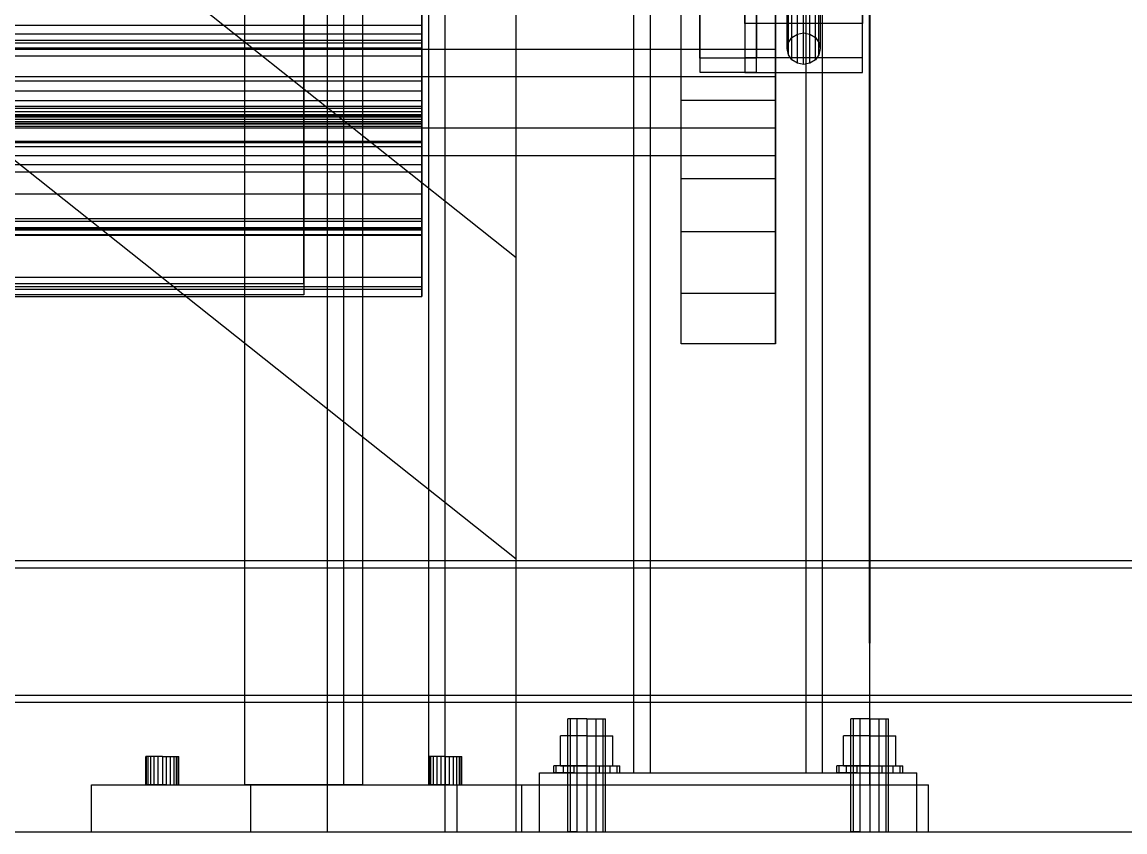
# Model space of a CAD drawing. Header units: millimetres. Extents: x -1970 to 59977, y -65068 to 6837.
# Drawn here: x 130.5 to 598.3, y -36000 to -35656.7 of the extents above; entities that cross this region are included whole.
import ezdxf

# ---------------------------------------------------------------- set-up
doc = ezdxf.new("R2010")
doc.units = ezdxf.units.MM
for name, color, linetype, lineweight in [('COTAS_O', 1, 'Continuous', 0), ('frontal_briquetadora', 7, 'Continuous', 0), ('frontal_C01', 7, 'Continuous', 0), ('frontal_C02', 7, 'Continuous', 0), ('frontal_C05', 7, 'Continuous', 0), ('frontal_dos-mix', 7, 'Continuous', 0), ('frontal_secador', 7, 'Continuous', 0)]:
    doc.layers.add(name, color=color, linetype=linetype, lineweight=lineweight)
doc.dimstyles.new('R19_100', dxfattribs={"dimtxt": 250, "dimasz": 150, "dimexe": 150, "dimexo": 80, "dimgap": 100, "dimtad": 1, "dimtih": 1, "dimtoh": 1, "dimdsep": 46, "dimcen": 0.09, "dimadec": 0, "dimazin": 0, "dimtfac": 1, "dimtdec": 4, "dimtofl": 0, "dimtmove": 0, "dimatfit": 3, "dimfxl": 1, "dimtolj": 1, "dimtzin": 0, "dimarcsym": 0})

# ---------------------------------------------------------------- blocks, each defined once
blk = doc.blocks.new('*D45')
at = {"layer": 'COTAS_O', "color": 0, "lineweight": -2, "transparency": 16777216}
for p, q in [((-1480, -35920), (-1480, -35150)), ((490, -35920), (490, -35150)), ((-1330, -35300), (340, -35300))]:
    blk.add_line(p, q, dxfattribs=at)
at = {"layer": 'COTAS_O', "color": 0, "transparency": 16777216}
for points in [[(-1330, -35275), (-1330, -35325), (-1480, -35300)], [(340, -35275), (340, -35325), (490, -35300)]]:
    blk.add_solid(points, dxfattribs=at)
at = {"layer": 'Defpoints', "color": 0, "transparency": 16777216}
for p in [(490, -35300), (-1480, -36000), (490, -36000)]:
    blk.add_point(p, dxfattribs=at)
blk = doc.blocks.new('*D47')
at = {"layer": 'COTAS_O', "color": 0, "lineweight": -2, "transparency": 16777216}
for p, q in [((-1400, -35920), (-1400, -35150)), ((1400, -35920), (1400, -35150)), ((-1250, -35300), (1250, -35300))]:
    blk.add_line(p, q, dxfattribs=at)
at = {"layer": 'COTAS_O', "color": 0, "transparency": 16777216}
for points in [[(-1250, -35275), (-1250, -35325), (-1400, -35300)], [(1250, -35275), (1250, -35325), (1400, -35300)]]:
    blk.add_solid(points, dxfattribs=at)
at = {"layer": 'Defpoints', "color": 0, "transparency": 16777216}
for p in [(1400, -35300), (-1400, -36000), (1400, -36000)]:
    blk.add_point(p, dxfattribs=at)

msp = doc.modelspace()

# ---------------------------------------------------------------- linework, layer by layer
at = {"layer": 'frontal_briquetadora'}
for p, q in [((490, -35980), (490, -34940)), ((-674.804, -34950), (340, -35756.525)), ((340, -35980), (340, -34950)), ((490, -35980), (490, -34950)), ((-720.639, -35041.307), (340, -35884.261)), ((340, -35884.261), (340, -35756.525)), ((315, -36000), (315, -35980)), ((315, -35980), (515, -35980)), ((340, -35980), (490, -35980)), ((515, -36000), (515, -35980)), ((315, -36000), (515, -36000))]:
    msp.add_line(p, q, dxfattribs=at)
at = {"layer": 'frontal_C01'}
for p, q in [((390, -35975), (390, -34032.596)), ((397, -35975), (397, -34032.596)), ((463, -35975), (463, -34032.596)), ((470, -35975), (470, -34032.596)), ((390, -35975), (390, -34793.537)), ((397, -35975), (397, -34793.537)), ((463, -35975), (463, -34793.537)), ((470, -35975), (470, -34793.537)), ((390, -35975), (390, -35554.479)), ((397, -35975), (397, -35554.479)), ((463, -35975), (463, -35554.479)), ((470, -35975), (470, -35554.479)), ((410, -35745.484), (410, -35564.015)), ((450, -35564.015), (450, -35745.484)), ((410, -35793.112), (410, -35611.642)), ((450, -35793.112), (450, -35611.642)), ((410, -35793.112), (410, -35745.484)), ((410, -35745.484), (450, -35745.484)), ((450, -35745.484), (450, -35793.112)), ((450, -35793.112), (410, -35793.112)), ((363.072, -35952), (362, -35952)), ((362, -36000), (362, -35952)), ((366, -35952), (363.072, -35952)), ((363.072, -36000), (363.072, -35952)), ((370, -35952), (366, -35952)), ((366, -36000), (366, -35952)), ((370, -35952), (374, -35952)), ((370, -35952), (370, -36000)), ((374, -35952), (376.928, -35952)), ((374, -36000), (374, -35952)), ((376.928, -35952), (378, -35952)), ((376.928, -36000), (376.928, -35952)), ((378, -36000), (378, -35952)), ((483.072, -35952), (482, -35952)), ((482, -36000), (482, -35952)), ((486, -35952), (483.072, -35952)), ((483.072, -36000), (483.072, -35952)), ((490, -35952), (486, -35952)), ((486, -36000), (486, -35952)), ((490, -35952), (494, -35952)), ((490, -35952), (490, -36000)), ((494, -35952), (496.928, -35952)), ((494, -36000), (494, -35952)), ((496.928, -35952), (498, -35952)), ((496.928, -36000), (496.928, -35952)), ((498, -36000), (498, -35952)), ((370, -35959.2), (358.915, -35959.2)), ((358.915, -35972), (358.915, -35959.2)), ((370, -35959.2), (381.085, -35959.2)), ((370, -35959.2), (370, -35972)), ((381.085, -35972), (381.085, -35959.2)), ((490, -35959.2), (478.915, -35959.2)), ((478.915, -35972), (478.915, -35959.2)), ((490, -35959.2), (501.085, -35959.2)), ((490, -35959.2), (490, -35972)), ((501.085, -35972), (501.085, -35959.2)), ((350, -35975), (510, -35975)), ((350, -36000), (350, -35975)), ((357.066, -35972), (356, -35972)), ((356, -35975), (356, -35972)), ((357.066, -35975), (356, -35975)), ((360.101, -35972), (357.066, -35972)), ((357.066, -35975), (357.066, -35972)), ((360.101, -35975), (357.066, -35975)), ((358.915, -35972), (370, -35972)), ((364.642, -35972), (360.101, -35972)), ((360.101, -35975), (360.101, -35972)), ((364.642, -35975), (360.101, -35975)), ((370, -35972), (364.642, -35972)), ((364.642, -35975), (364.642, -35972)), ((364.642, -35975), (370, -35975)), ((370, -35972), (375.358, -35972)), ((370, -35972), (370, -35975)), ((370, -35972), (381.085, -35972)), ((370, -35975), (375.358, -35975)), ((375.358, -35972), (379.899, -35972)), ((375.358, -35975), (375.358, -35972)), ((375.358, -35975), (379.899, -35975)), ((379.899, -35972), (382.934, -35972)), ((379.899, -35975), (379.899, -35972)), ((379.899, -35975), (382.934, -35975)), ((382.934, -35972), (384, -35972)), ((382.934, -35975), (382.934, -35972)), ((382.934, -35975), (384, -35975)), ((384, -35975), (384, -35972)), ((390, -35975), (397, -35975)), ((397, -35975), (463, -35975)), ((463, -35975), (470, -35975)), ((477.066, -35972), (476, -35972)), ((476, -35975), (476, -35972)), ((477.066, -35975), (476, -35975)), ((480.101, -35972), (477.066, -35972)), ((477.066, -35975), (477.066, -35972)), ((480.101, -35975), (477.066, -35975)), ((478.915, -35972), (490, -35972)), ((484.642, -35972), (480.101, -35972)), ((480.101, -35975), (480.101, -35972)), ((484.642, -35975), (480.101, -35975)), ((490, -35972), (484.642, -35972)), ((484.642, -35975), (484.642, -35972)), ((484.642, -35975), (490, -35975)), ((490, -35972), (495.358, -35972)), ((490, -35972), (490, -35975)), ((490, -35972), (501.085, -35972)), ((490, -35975), (495.358, -35975)), ((495.358, -35972), (499.899, -35972)), ((495.358, -35975), (495.358, -35972)), ((495.358, -35975), (499.899, -35975)), ((499.899, -35972), (502.934, -35972)), ((499.899, -35975), (499.899, -35972)), ((499.899, -35975), (502.934, -35975)), ((502.934, -35972), (504, -35972)), ((502.934, -35975), (502.934, -35972)), ((502.934, -35975), (504, -35975)), ((504, -35975), (504, -35972)), ((510, -36000), (510, -35975)), ((350, -36000), (510, -36000)), ((363.072, -36000), (362, -36000)), ((366, -36000), (363.072, -36000)), ((366, -36000), (370, -36000)), ((370, -36000), (374, -36000)), ((374, -36000), (376.928, -36000)), ((376.928, -36000), (378, -36000)), ((483.072, -36000), (482, -36000)), ((486, -36000), (483.072, -36000)), ((486, -36000), (490, -36000)), ((490, -36000), (494, -36000)), ((494, -36000), (496.928, -36000)), ((496.928, -36000), (498, -36000))]:
    msp.add_line(p, q, dxfattribs=at)
at = {"layer": 'frontal_C02'}
for p, q in [((250, -35767.535), (250, -32976.99)), ((250, -32981.769), (250, -35772.314)), ((390, -35975), (390, -33576.746)), ((397, -35975), (397, -33576.746)), ((463, -35975), (463, -33576.746)), ((470, -35975), (470, -33576.746)), ((390, -35975), (390, -34072.136)), ((397, -35975), (397, -34072.136)), ((463, -35975), (463, -34072.136)), ((470, -35975), (470, -34072.136)), ((390, -35975), (390, -34861.253)), ((397, -35975), (397, -34861.253)), ((463, -35975), (463, -34861.253)), ((470, -35975), (470, -34861.253)), ((410, -35689.941), (410, -35515.692)), ((450, -35689.941), (450, -35515.692)), ((437, -35657.312), (437, -35584.245)), ((487, -35584.245), (487, -35657.312)), ((410, -35722.94), (410, -35590.77)), ((450, -35590.77), (450, -35722.94)), ((457.05, -35663.205), (457.05, -35595.984)), ((459.321, -35661.754), (459.321, -35594.533)), ((462, -35661.244), (462, -35594.023)), ((464.679, -35661.754), (464.679, -35594.533)), ((466.95, -35663.205), (466.95, -35595.984)), ((437, -35598.59), (437, -35671.657)), ((455, -35667.939), (455, -35600.718)), ((455.533, -35665.377), (455.533, -35598.156)), ((468.467, -35665.377), (468.467, -35598.156)), ((469, -35600.718), (469, -35667.939)), ((487, -35671.657), (487, -35598.59)), ((455.533, -35670.5), (455.533, -35603.279)), ((457.05, -35672.672), (457.05, -35605.451)), ((466.95, -35672.672), (466.95, -35605.451)), ((468.467, -35670.5), (468.467, -35603.279)), ((459.321, -35674.123), (459.321, -35606.902)), ((462, -35674.633), (462, -35607.412)), ((464.679, -35674.123), (464.679, -35606.902)), ((390, -35975), (390, -35610.837)), ((397, -35975), (397, -35610.837)), ((463, -35975), (463, -35610.837)), ((470, -35975), (470, -35610.837)), ((437, -35625.421), (437, -35678.029)), ((487, -35678.029), (487, -35625.421)), ((300, -35636.348), (300, -35661.85)), ((418, -35672.017), (418, -35635.181)), ((442, -35635.181), (442, -35672.017)), ((410, -35771.703), (410, -35639.533)), ((418, -35641.026), (418, -35677.862)), ((442, -35677.862), (442, -35641.026)), ((450, -35771.703), (450, -35639.533)), ((300, -35667.753), (300, -35643.579)), ((410, -35689.941), (410, -35651.688)), ((450, -35651.688), (450, -35689.941)), ((437, -35654.121), (437, -35678.029)), ((487, -35657.312), (437, -35657.312)), ((437, -35657.312), (437, -35671.657)), ((487, -35678.029), (487, -35654.121)), ((487, -35671.657), (487, -35657.312)), ((300, -35658.193), (-300, -35658.193)), ((300, -35661.85), (-300, -35661.85)), ((300, -35692.297), (300, -35658.193)), ((300, -35665.506), (300, -35658.193)), ((300, -35661.85), (300, -35681.773)), ((457.05, -35663.205), (459.321, -35661.754)), ((459.321, -35661.754), (462, -35661.244)), ((462, -35661.244), (464.679, -35661.754)), ((464.679, -35661.754), (466.95, -35663.205)), ((-300, -35664.343), (300, -35664.343)), ((-300, -35665.506), (300, -35665.506)), ((300, -35664.343), (300, -35700.907)), ((300, -35664.343), (300, -35671.164)), ((300, -35665.506), (300, -35699.61)), ((455, -35667.939), (455.533, -35665.377)), ((455.533, -35665.377), (457.05, -35663.205)), ((466.95, -35663.205), (468.467, -35665.377)), ((468.467, -35665.377), (469, -35667.939)), ((-450, -35668.138), (450, -35668.138)), ((300, -35667.753), (-300, -35667.753)), ((300, -35671.164), (-300, -35671.164)), ((300, -35685.947), (300, -35667.753)), ((300, -35707.728), (300, -35671.164)), ((450, -35668.138), (450, -35679.829)), ((450, -35668.138), (450, -35701.61)), ((455.533, -35670.5), (455, -35667.939)), ((457.05, -35672.672), (455.533, -35670.5)), ((468.467, -35670.5), (466.95, -35672.672)), ((469, -35667.939), (468.467, -35670.5)), ((442, -35672.017), (418, -35672.017)), ((418, -35672.017), (418, -35677.862)), ((437, -35671.657), (487, -35671.657)), ((442, -35677.862), (442, -35672.017)), ((459.321, -35674.123), (457.05, -35672.672)), ((462, -35674.633), (459.321, -35674.123)), ((464.679, -35674.123), (462, -35674.633)), ((466.95, -35672.672), (464.679, -35674.123)), ((450, -35679.829), (-450, -35679.829)), ((418, -35677.862), (442, -35677.862)), ((437, -35678.029), (487, -35678.029)), ((450, -35713.3), (450, -35679.829)), ((300, -35681.773), (-300, -35681.773)), ((300, -35681.773), (300, -35694.76)), ((300, -35685.947), (-300, -35685.947)), ((300, -35690.131), (-300, -35690.131)), ((300, -35696.921), (300, -35685.947)), ((300, -35707.104), (300, -35690.131)), ((300, -35690.131), (300, -35701.532)), ((450, -35689.941), (410, -35689.941)), ((-300, -35692.297), (300, -35692.297)), ((300, -35693.299), (-300, -35693.299)), ((300, -35694.76), (-300, -35694.76)), ((300, -35692.297), (300, -35699.61)), ((300, -35741.116), (300, -35693.299)), ((300, -35696.222), (300, -35693.299)), ((300, -35694.76), (300, -35699.927)), ((-300, -35695.796), (300, -35695.796)), ((-300, -35696.222), (300, -35696.222)), ((300, -35696.921), (-300, -35696.921)), ((300, -35698.047), (-300, -35698.047)), ((-300, -35698.869), (300, -35698.869)), ((300, -35695.796), (300, -35744.513)), ((300, -35695.796), (300, -35698.047)), ((300, -35696.222), (300, -35744.039)), ((300, -35699.927), (300, -35696.921)), ((300, -35746.764), (300, -35698.047)), ((300, -35698.869), (300, -35717.189)), ((300, -35709.504), (300, -35698.869)), ((450, -35701.61), (-450, -35701.61)), ((300, -35699.61), (-300, -35699.61)), ((300, -35699.927), (-300, -35699.927)), ((300, -35700.907), (-300, -35700.907)), ((-300, -35701.532), (300, -35701.532)), ((300, -35707.728), (300, -35700.907)), ((300, -35701.532), (300, -35720.262)), ((450, -35713.3), (450, -35701.61)), ((-300, -35707.104), (300, -35707.104)), ((-300, -35707.728), (300, -35707.728)), ((300, -35720.262), (300, -35707.104)), ((-450, -35713.3), (450, -35713.3)), ((300, -35709.504), (-300, -35709.504)), ((300, -35729.462), (300, -35709.504)), ((300, -35717.189), (-300, -35717.189)), ((300, -35717.189), (300, -35729.462)), ((300, -35720.262), (-300, -35720.262)), ((410, -35771.703), (410, -35722.94)), ((410, -35722.94), (450, -35722.94)), ((450, -35722.94), (450, -35771.703)), ((-300, -35729.462), (300, -35729.462)), ((300, -35740.128), (-300, -35740.128)), ((-300, -35741.116), (300, -35741.116)), ((300, -35764.807), (300, -35740.128)), ((300, -35740.128), (300, -35744.685)), ((300, -35741.116), (300, -35744.039)), ((-300, -35743.71), (300, -35743.71)), ((300, -35744.039), (-300, -35744.039)), ((300, -35744.513), (-300, -35744.513)), ((-300, -35744.685), (300, -35744.685)), ((300, -35743.71), (300, -35768.941)), ((300, -35747.219), (300, -35743.71)), ((300, -35746.764), (300, -35744.513)), ((300, -35744.685), (300, -35770.065)), ((-300, -35746.764), (300, -35746.764)), ((300, -35747.219), (-300, -35747.219)), ((300, -35772.99), (300, -35747.219)), ((-300, -35764.807), (300, -35764.807)), ((300, -35770.065), (300, -35764.807)), ((300, -35768.941), (-300, -35768.941)), ((-250, -35767.535), (250, -35767.535)), ((250, -35767.535), (250, -35772.314)), ((300, -35768.941), (300, -35772.99)), ((300, -35770.065), (-300, -35770.065)), ((-300, -35772.99), (300, -35772.99)), ((250, -35772.314), (-250, -35772.314)), ((450, -35771.703), (410, -35771.703)), ((363.072, -35952), (362, -35952)), ((362, -36000), (362, -35952)), ((366, -35952), (363.072, -35952)), ((363.072, -36000), (363.072, -35952)), ((370, -35952), (366, -35952)), ((366, -36000), (366, -35952)), ((370, -35952), (374, -35952)), ((370, -35952), (370, -36000)), ((374, -35952), (376.928, -35952)), ((374, -36000), (374, -35952)), ((376.928, -35952), (378, -35952)), ((376.928, -36000), (376.928, -35952)), ((378, -36000), (378, -35952)), ((483.072, -35952), (482, -35952)), ((482, -36000), (482, -35952)), ((486, -35952), (483.072, -35952)), ((483.072, -36000), (483.072, -35952)), ((490, -35952), (486, -35952)), ((486, -36000), (486, -35952)), ((490, -35952), (494, -35952)), ((490, -35952), (490, -36000)), ((494, -35952), (496.928, -35952)), ((494, -36000), (494, -35952)), ((496.928, -35952), (498, -35952)), ((496.928, -36000), (496.928, -35952)), ((498, -36000), (498, -35952)), ((370, -35959.2), (358.915, -35959.2)), ((358.915, -35972), (358.915, -35959.2)), ((370, -35959.2), (381.085, -35959.2)), ((370, -35959.2), (370, -35972)), ((381.085, -35972), (381.085, -35959.2)), ((490, -35959.2), (478.915, -35959.2)), ((478.915, -35972), (478.915, -35959.2)), ((490, -35959.2), (501.085, -35959.2)), ((490, -35959.2), (490, -35972)), ((501.085, -35972), (501.085, -35959.2)), ((350, -35975), (510, -35975)), ((350, -36000), (350, -35975)), ((357.066, -35972), (356, -35972)), ((356, -35975), (356, -35972)), ((357.066, -35975), (356, -35975)), ((360.101, -35972), (357.066, -35972)), ((357.066, -35975), (357.066, -35972)), ((360.101, -35975), (357.066, -35975)), ((358.915, -35972), (370, -35972)), ((364.642, -35972), (360.101, -35972)), ((360.101, -35975), (360.101, -35972)), ((364.642, -35975), (360.101, -35975)), ((370, -35972), (364.642, -35972)), ((364.642, -35975), (364.642, -35972)), ((364.642, -35975), (370, -35975)), ((370, -35972), (375.358, -35972)), ((370, -35972), (370, -35975)), ((370, -35972), (381.085, -35972)), ((370, -35975), (375.358, -35975)), ((375.358, -35972), (379.899, -35972)), ((375.358, -35975), (375.358, -35972)), ((375.358, -35975), (379.899, -35975)), ((379.899, -35972), (382.934, -35972)), ((379.899, -35975), (379.899, -35972)), ((379.899, -35975), (382.934, -35975)), ((382.934, -35972), (384, -35972)), ((382.934, -35975), (382.934, -35972)), ((382.934, -35975), (384, -35975)), ((384, -35975), (384, -35972)), ((390, -35975), (397, -35975)), ((397, -35975), (463, -35975)), ((463, -35975), (470, -35975)), ((477.066, -35972), (476, -35972)), ((476, -35975), (476, -35972)), ((477.066, -35975), (476, -35975)), ((480.101, -35972), (477.066, -35972)), ((477.066, -35975), (477.066, -35972)), ((480.101, -35975), (477.066, -35975)), ((478.915, -35972), (490, -35972)), ((484.642, -35972), (480.101, -35972)), ((480.101, -35975), (480.101, -35972)), ((484.642, -35975), (480.101, -35975)), ((490, -35972), (484.642, -35972)), ((484.642, -35975), (484.642, -35972)), ((484.642, -35975), (490, -35975)), ((490, -35972), (495.358, -35972)), ((490, -35972), (490, -35975)), ((490, -35972), (501.085, -35972)), ((490, -35975), (495.358, -35975)), ((495.358, -35972), (499.899, -35972)), ((495.358, -35975), (495.358, -35972)), ((495.358, -35975), (499.899, -35975)), ((499.899, -35972), (502.934, -35972)), ((499.899, -35975), (499.899, -35972)), ((499.899, -35975), (502.934, -35975)), ((502.934, -35972), (504, -35972)), ((502.934, -35975), (502.934, -35972)), ((502.934, -35975), (504, -35975)), ((504, -35975), (504, -35972)), ((510, -36000), (510, -35975)), ((350, -36000), (510, -36000)), ((363.072, -36000), (362, -36000)), ((366, -36000), (363.072, -36000)), ((366, -36000), (370, -36000)), ((370, -36000), (374, -36000)), ((374, -36000), (376.928, -36000)), ((376.928, -36000), (378, -36000)), ((483.072, -36000), (482, -36000)), ((486, -36000), (483.072, -36000)), ((486, -36000), (490, -36000)), ((490, -36000), (494, -36000)), ((494, -36000), (496.928, -36000)), ((496.928, -36000), (498, -36000))]:
    msp.add_line(p, q, dxfattribs=at)
at = {"layer": 'frontal_C05'}
for p, q in [((260, -35980), (260, -35030)), ((267, -35980), (267, -35030)), ((303, -35980), (303, -35030)), ((310, -35980), (310, -35030)), ((227.5, -35980), (342.5, -35980)), ((227.5, -36000), (227.5, -35980)), ((260, -35980), (310, -35980)), ((260, -35980), (267, -35980)), ((260, -36000), (260, -35980)), ((303, -35980), (310, -35980)), ((310, -36000), (310, -35980)), ((342.5, -36000), (342.5, -35980)), ((227.5, -36000), (342.5, -36000)), ((260, -36000), (310, -36000))]:
    msp.add_line(p, q, dxfattribs=at)
at = {"layer": 'frontal_dos-mix'}
for p, q in [((225, -35980), (225, -33282.5)), ((275, -35980), (275, -33282.5)), ((183.239, -35968), (183, -35968)), ((183, -35980), (183, -35968)), ((183.938, -35968), (183.239, -35968)), ((183.239, -35980), (183.239, -35968)), ((185.05, -35968), (183.938, -35968)), ((183.938, -35980), (183.938, -35968)), ((186.5, -35968), (185.05, -35968)), ((185.05, -35980), (185.05, -35968)), ((188.188, -35968), (186.5, -35968)), ((186.5, -35980), (186.5, -35968)), ((190, -35968), (188.188, -35968)), ((188.188, -35980), (188.188, -35968)), ((190, -35968), (191.812, -35968)), ((190, -35968), (190, -35980)), ((191.812, -35968), (193.5, -35968)), ((191.812, -35980), (191.812, -35968)), ((193.5, -35968), (194.95, -35968)), ((193.5, -35980), (193.5, -35968)), ((194.95, -35968), (196.062, -35968)), ((194.95, -35980), (194.95, -35968)), ((196.062, -35968), (196.761, -35968)), ((196.062, -35980), (196.062, -35968)), ((196.761, -35968), (197, -35968)), ((196.761, -35980), (196.761, -35968)), ((197, -35980), (197, -35968)), ((303.239, -35968), (303, -35968)), ((303, -35980), (303, -35968)), ((303.938, -35968), (303.239, -35968)), ((303.239, -35980), (303.239, -35968)), ((305.05, -35968), (303.938, -35968)), ((303.938, -35980), (303.938, -35968)), ((306.5, -35968), (305.05, -35968)), ((305.05, -35980), (305.05, -35968)), ((308.188, -35968), (306.5, -35968)), ((306.5, -35980), (306.5, -35968)), ((310, -35968), (308.188, -35968)), ((308.188, -35980), (308.188, -35968)), ((310, -35968), (311.812, -35968)), ((310, -35968), (310, -35980)), ((311.812, -35968), (313.5, -35968)), ((311.812, -35980), (311.812, -35968)), ((313.5, -35968), (314.95, -35968)), ((313.5, -35980), (313.5, -35968)), ((314.95, -35968), (316.062, -35968)), ((314.95, -35980), (314.95, -35968)), ((316.062, -35968), (316.761, -35968)), ((316.062, -35980), (316.062, -35968)), ((316.761, -35968), (317, -35968)), ((316.761, -35980), (316.761, -35968)), ((317, -35980), (317, -35968)), ((160, -35980), (340, -35980)), ((160, -36000), (160, -35980)), ((183.239, -35980), (183, -35980)), ((183.938, -35980), (183.239, -35980)), ((185.05, -35980), (183.938, -35980)), ((186.5, -35980), (185.05, -35980)), ((188.188, -35980), (186.5, -35980)), ((190, -35980), (188.188, -35980)), ((191.812, -35980), (190, -35980)), ((191.812, -35980), (193.5, -35980)), ((193.5, -35980), (194.95, -35980)), ((194.95, -35980), (196.062, -35980)), ((196.062, -35980), (196.761, -35980)), ((196.761, -35980), (197, -35980)), ((275, -35980), (225, -35980)), ((303.239, -35980), (303, -35980)), ((303.938, -35980), (303.239, -35980)), ((305.05, -35980), (303.938, -35980)), ((306.5, -35980), (305.05, -35980)), ((308.188, -35980), (306.5, -35980)), ((310, -35980), (308.188, -35980)), ((311.812, -35980), (310, -35980)), ((311.812, -35980), (313.5, -35980)), ((313.5, -35980), (314.95, -35980)), ((314.95, -35980), (316.062, -35980)), ((316.062, -35980), (316.761, -35980)), ((316.761, -35980), (317, -35980)), ((340, -36000), (340, -35980)), ((160, -36000), (340, -36000))]:
    msp.add_line(p, q, dxfattribs=at)
at = {"layer": 'frontal_secador'}
for p, q in [((-1265, -35885), (1265, -35885)), ((-1265, -35888), (1265, -35888)), ((-1265, -35942), (1265, -35942)), ((-1265, -35945), (1265, -35945)), ((-1400, -36000), (1400, -36000))]:
    msp.add_line(p, q, dxfattribs=at)

# ---------------------------------------------------------------- dimensions: what is measured, and where the dimension line sits
at = {"layer": 'COTAS_O'}
for p1, p2, picture, middle in [((-1480, -36000), (490, -36000), '*D45', (-495, -35300)), ((-1400, -36000), (1400, -36000), '*D47', (0, -35300))]:
    dim = msp.add_aligned_dim(p1=p1, p2=p2, distance=700, text='<> O', dimstyle='R19_100', dxfattribs=at)
    dim.commit()
    dim.dimension.update_dxf_attribs({"geometry": picture, "text_midpoint": middle})

doc.saveas('drawing.dxf')
